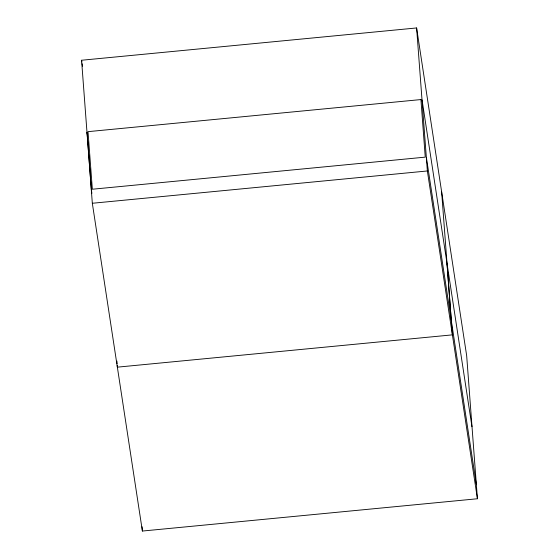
<?xml version="1.0" encoding="UTF-8"?>
<svg xmlns="http://www.w3.org/2000/svg" width="559" height="559" viewBox="0 0 559 559"><rect width="100%" height="100%" fill="white"/><g stroke="black" fill="none" stroke-linecap="round" stroke-linejoin="round"><path stroke-width="0.84" d="M81.572 60.246L416.609 27.95L466.674 355.734L477.428 498.754L142.391 531.05L92.326 203.266L81.572 60.246L81.838 61.972M92.326 203.266L427.362 170.97L477.428 498.754M422.073 100.012L446.934 262.8L451.267 320.398L426.405 157.617M447.102 263.911L471.964 426.692M451.434 321.509L476.296 484.29M82.103 63.691L82.494 66.283M87.435 134.894L87.036 132.308L91.369 189.906M91.501 190.766L91.893 193.351M441.638 191.842L452.392 334.862L117.362 367.158L117.229 365.425M416.609 27.95L427.362 170.97M142.063 526.718L142.391 531.05M116.901 361.093L117.097 363.692M420.927 99.565L88.015 131.651L92.347 189.228L425.252 157.135L420.927 99.565"/></g></svg>
